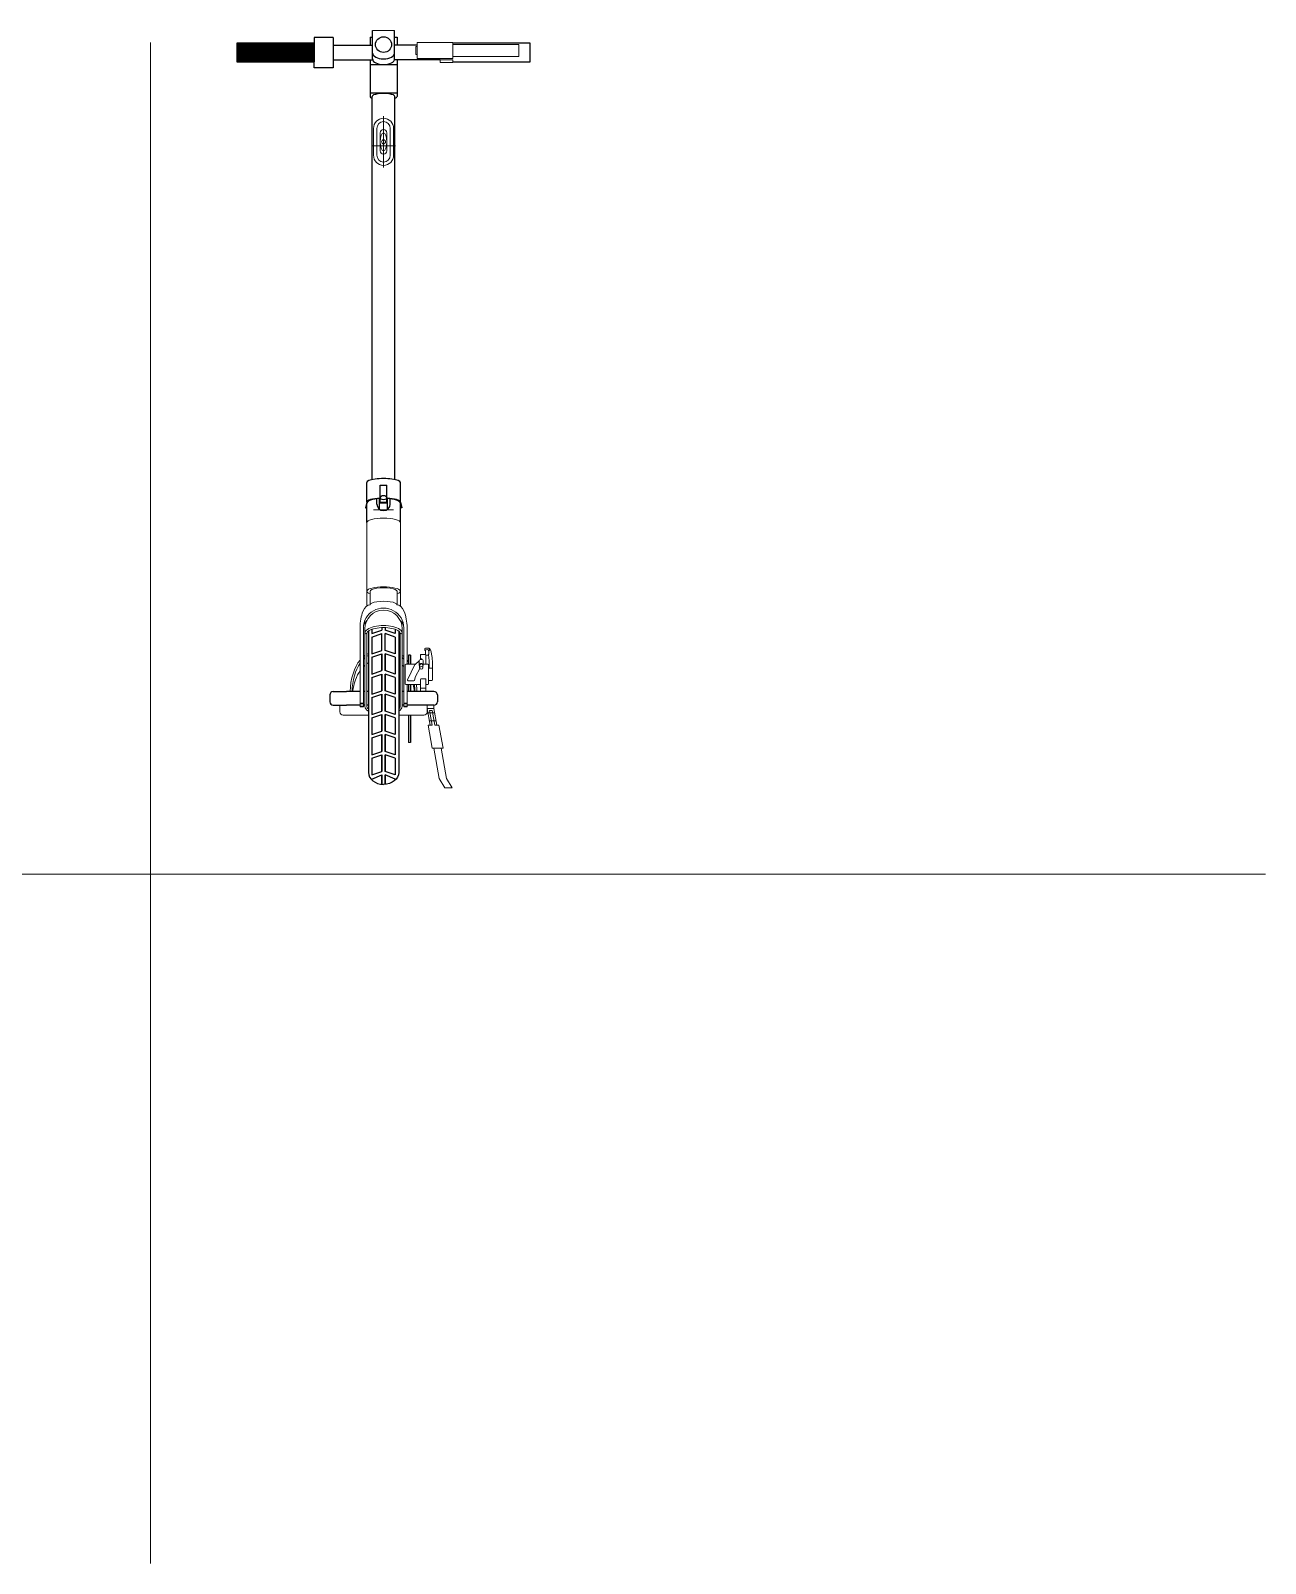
# Model space of a CAD drawing. Header units: millimetres. Extents: x 189 to 3861, y 181 to 2460.
# Drawn here: x 2025 to 3861, y 181 to 2460 of the extents above; entities that cross this region are included whole.
import ezdxf

# ---------------------------------------------------------------- set-up
doc = ezdxf.new("R2010")
doc.units = ezdxf.units.MM
doc.linetypes.add('TRAZOS', pattern=[19.05, 12.7, -6.35])
doc.layers.add('01_Contornos', color=7, linetype='Continuous', lineweight=20)
doc.layers.add('02_Ocultas', color=4, linetype='TRAZOS', lineweight=20)

msp = doc.modelspace()

# ---------------------------------------------------------------- linework, layer by layer
for p, q in [((2446.369, 2441.459), (2331.369, 2441.459)), ((2331.369, 2441.459), (2331.369, 2413.459)), ((2331.369, 2441.459), (2446.369, 2441.459)), ((2331.369, 2440.459), (2446.369, 2440.459)), ((2331.369, 2439.459), (2446.369, 2439.459)), ((2331.369, 2439.459), (2446.369, 2439.459)), ((2331.369, 2438.459), (2446.369, 2438.459)), ((2446.369, 2441.459), (2446.369, 2413.459)), ((2529.369, 2450.159), (2529.369, 2438.459)), ((2529.369, 2450.159), (2532.869, 2450.159)), ((2532.869, 2418.131), (2532.869, 2459.994)), ((2565.869, 2418.131), (2565.869, 2459.994)), ((2565.869, 2450.159), (2569.369, 2450.159)), ((2569.369, 2450.159), (2569.369, 2438.459)), ((2767.369, 2441.459), (2652.369, 2441.459)), ((2767.369, 2413.459), (2767.369, 2441.459)), ((2331.369, 2437.459), (2446.369, 2437.459)), ((2331.369, 2436.459), (2446.369, 2436.459)), ((2331.369, 2435.459), (2446.369, 2435.459)), ((2331.369, 2435.459), (2446.369, 2435.459)), ((2331.369, 2434.459), (2446.369, 2434.459)), ((2331.369, 2433.459), (2446.369, 2433.459)), ((2331.369, 2432.459), (2446.369, 2432.459)), ((2331.369, 2432.459), (2446.369, 2432.459)), ((2331.369, 2431.459), (2446.369, 2431.459)), ((2331.369, 2430.459), (2446.369, 2430.459)), ((2331.369, 2429.459), (2446.369, 2429.459)), ((2331.369, 2428.459), (2446.369, 2428.459)), ((2331.369, 2428.459), (2446.369, 2428.459)), ((2331.369, 2427.459), (2446.369, 2427.459)), ((2331.369, 2426.459), (2446.369, 2426.459)), ((2331.369, 2425.459), (2446.369, 2425.459)), ((2331.369, 2425.459), (2446.369, 2425.459)), ((2331.369, 2424.459), (2446.369, 2424.459)), ((2331.369, 2423.459), (2446.369, 2423.459)), ((2331.369, 2422.459), (2446.369, 2422.459)), ((2331.369, 2421.459), (2446.369, 2421.459)), ((2331.369, 2421.459), (2446.369, 2421.459)), ((2331.369, 2420.459), (2446.369, 2420.459)), ((2331.369, 2419.459), (2446.369, 2419.459)), ((2331.369, 2418.459), (2446.369, 2418.459)), ((2331.369, 2418.459), (2446.369, 2418.459)), ((2331.369, 2417.459), (2446.369, 2417.459)), ((2331.369, 2416.459), (2446.369, 2416.459)), ((2331.369, 2415.459), (2446.369, 2415.459)), ((2529.369, 2416.459), (2529.369, 2362.166)), ((2569.369, 2416.459), (2569.369, 2362.166)), ((2331.369, 2414.459), (2446.369, 2414.459)), ((2331.369, 2413.459), (2446.369, 2413.459)), ((2529.369, 2409.59), (2569.369, 2409.59)), ((2652.369, 2413.459), (2767.369, 2413.459)), ((2529.369, 2367.343), (2569.369, 2367.343)), ((2532.369, 1792.475), (2532.369, 2362.166)), ((2566.369, 1792.475), (2566.369, 2362.166)), ((2524.369, 1759.228), (2524.369, 1788.205)), ((2544.369, 1758.098), (2544.369, 1784.369)), ((2544.369, 1784.369), (2554.369, 1784.369)), ((2554.369, 1758.098), (2554.369, 1784.369)), ((2574.369, 1759.228), (2574.369, 1788.205)), ((2524.369, 1759.228), (2522.369, 1750.475)), ((2524.385, 1728.937), (2524.385, 1757.044)), ((2539.385, 1756.116), (2539.385, 1764.161)), ((2543.353, 1748.411), (2543.353, 1764.58)), ((2544.369, 1758.874), (2554.369, 1758.874)), ((2544.369, 1758.098), (2554.369, 1758.098)), ((2555.385, 1748.388), (2555.385, 1764.58)), ((2559.385, 1756.116), (2559.385, 1764.161)), ((2574.353, 1728.937), (2574.353, 1757.044)), ((2574.369, 1759.228), (2576.369, 1750.475)), ((2522.369, 1750.475), (2524.385, 1750.475)), ((2576.369, 1750.475), (2574.353, 1750.475))]:
    msp.add_line(p, q)
at = {"color": 40, "true_color": 0xf8d731}
for p, q in [((2474.369, 2449.959), (2446.369, 2449.959)), ((2446.369, 2449.959), (2446.369, 2441.459)), ((2474.369, 2449.959), (2474.369, 2404.959)), ((2474.369, 2438.459), (2532.869, 2438.459)), ((2599.369, 2438.459), (2565.869, 2438.459)), ((2474.369, 2416.459), (2533.188, 2416.459)), ((2633.369, 2416.459), (2565.55, 2416.459)), ((2446.369, 2404.959), (2446.369, 2413.459)), ((2474.369, 2404.959), (2446.369, 2404.959)), ((2546.869, 1572.46), (2546.869, 1568.51)), ((2551.869, 1572.46), (2551.869, 1568.51)), ((2526.869, 1567.694), (2526.869, 1357.01)), ((2531.869, 1570.094), (2531.869, 1563.51)), ((2531.869, 1563.51), (2546.869, 1568.51)), ((2531.869, 1558.51), (2546.869, 1563.51)), ((2531.869, 1558.51), (2531.869, 1533.51)), ((2546.869, 1538.51), (2546.869, 1563.51)), ((2566.869, 1563.51), (2551.869, 1568.51)), ((2551.869, 1538.51), (2551.869, 1563.51)), ((2566.869, 1558.51), (2551.869, 1563.51)), ((2566.869, 1570.094), (2566.869, 1563.51)), ((2566.869, 1558.51), (2566.869, 1533.51)), ((2571.869, 1567.695), (2571.869, 1357.01)), ((2531.869, 1533.51), (2546.869, 1538.51)), ((2531.869, 1528.51), (2546.869, 1533.51)), ((2531.869, 1528.51), (2531.869, 1503.51)), ((2546.869, 1533.51), (2546.869, 1508.51)), ((2546.869, 1508.51), (2546.869, 1533.51)), ((2566.869, 1533.51), (2551.869, 1538.51)), ((2551.869, 1533.51), (2551.869, 1508.51)), ((2551.869, 1508.51), (2551.869, 1533.51)), ((2566.869, 1528.51), (2551.869, 1533.51)), ((2566.869, 1528.51), (2566.869, 1503.51)), ((2589.251, 1531.51), (2586.251, 1531.51)), ((2586.251, 1531.51), (2586.251, 1518.089)), ((2589.251, 1531.51), (2589.251, 1518.089)), ((2531.869, 1503.51), (2546.869, 1508.51)), ((2566.869, 1503.51), (2551.869, 1508.51)), ((2531.869, 1498.51), (2546.869, 1503.51)), ((2531.869, 1498.51), (2531.869, 1473.51)), ((2546.869, 1503.51), (2546.869, 1478.51)), ((2546.869, 1478.51), (2546.869, 1503.51)), ((2551.869, 1503.51), (2551.869, 1478.51)), ((2551.869, 1478.51), (2551.869, 1503.51)), ((2566.869, 1498.51), (2551.869, 1503.51)), ((2566.869, 1498.51), (2566.869, 1473.51)), ((2586.251, 1488.088), (2586.251, 1477.357)), ((2589.251, 1488.088), (2589.251, 1477.357)), ((2469.369, 1472.357), (2469.369, 1462.357)), ((2474.369, 1477.357), (2494.369, 1477.357)), ((2514.369, 1477.357), (2494.369, 1477.357)), ((2521.676, 1477.357), (2519.369, 1477.357)), ((2526.869, 1477.357), (2524.676, 1477.357)), ((2531.869, 1473.51), (2546.869, 1478.51)), ((2531.869, 1468.51), (2546.869, 1473.51)), ((2531.869, 1468.51), (2531.869, 1443.51)), ((2546.869, 1473.51), (2546.869, 1448.51)), ((2546.869, 1448.51), (2546.869, 1473.51)), ((2566.869, 1473.51), (2551.869, 1478.51)), ((2551.869, 1473.51), (2551.869, 1448.51)), ((2551.869, 1448.51), (2551.869, 1473.51)), ((2566.869, 1468.51), (2551.869, 1473.51)), ((2566.869, 1468.51), (2566.869, 1443.51)), ((2574.063, 1477.357), (2571.869, 1477.357)), ((2579.369, 1477.357), (2577.062, 1477.357)), ((2604.369, 1477.357), (2584.369, 1477.357)), ((2624.369, 1477.357), (2604.369, 1477.357)), ((2629.369, 1472.357), (2629.369, 1462.357)), ((2474.369, 1457.357), (2494.369, 1457.357)), ((2514.369, 1457.357), (2494.369, 1457.357)), ((2521.676, 1457.357), (2519.369, 1457.357)), ((2526.869, 1457.357), (2524.677, 1457.357)), ((2531.869, 1443.51), (2546.869, 1448.51)), ((2531.869, 1438.51), (2546.869, 1443.51)), ((2531.869, 1438.51), (2531.869, 1413.51)), ((2546.869, 1418.51), (2546.869, 1443.51)), ((2546.869, 1443.51), (2546.869, 1418.51)), ((2546.869, 1418.51), (2546.869, 1443.51)), ((2566.869, 1443.51), (2551.869, 1448.51)), ((2551.869, 1418.51), (2551.869, 1443.51)), ((2551.869, 1443.51), (2551.869, 1418.51)), ((2551.869, 1418.51), (2551.869, 1443.51)), ((2566.869, 1438.51), (2551.869, 1443.51)), ((2566.869, 1438.51), (2566.869, 1413.51)), ((2574.062, 1457.357), (2571.869, 1457.357)), ((2579.369, 1457.357), (2577.062, 1457.357)), ((2604.369, 1457.357), (2584.369, 1457.357)), ((2586.251, 1442.357), (2586.251, 1401.51)), ((2589.251, 1442.357), (2589.251, 1401.51)), ((2624.369, 1457.357), (2604.369, 1457.357)), ((2531.869, 1413.51), (2546.869, 1418.51)), ((2531.869, 1408.51), (2546.869, 1413.51)), ((2546.869, 1388.51), (2546.869, 1413.51)), ((2546.869, 1413.51), (2546.869, 1388.51)), ((2566.869, 1413.51), (2551.869, 1418.51)), ((2551.869, 1388.51), (2551.869, 1413.51)), ((2551.869, 1413.51), (2551.869, 1388.51)), ((2566.869, 1408.51), (2551.869, 1413.51)), ((2531.869, 1408.51), (2531.869, 1383.51)), ((2566.869, 1408.51), (2566.869, 1383.51)), ((2531.869, 1383.51), (2546.869, 1388.51)), ((2531.869, 1378.51), (2546.869, 1383.51)), ((2531.869, 1378.51), (2531.869, 1353.51)), ((2546.869, 1358.51), (2546.869, 1383.51)), ((2546.869, 1383.51), (2546.869, 1358.51)), ((2546.869, 1358.51), (2546.869, 1383.51)), ((2566.869, 1383.51), (2551.869, 1388.51)), ((2551.869, 1358.51), (2551.869, 1383.51)), ((2551.869, 1383.51), (2551.869, 1358.51)), ((2551.869, 1358.51), (2551.869, 1383.51)), ((2566.869, 1378.51), (2551.869, 1383.51)), ((2566.869, 1378.51), (2566.869, 1353.51)), ((2531.869, 1353.51), (2546.869, 1358.51)), ((2531.869, 1347.122), (2546.869, 1353.51)), ((2531.869, 1347.122), (2531.869, 1346.01)), ((2546.869, 1353.51), (2546.869, 1339.618)), ((2546.869, 1353.51), (2546.869, 1339.618)), ((2546.869, 1353.51), (2546.869, 1339.618)), ((2546.869, 1339.618), (2546.869, 1353.51)), ((2566.869, 1353.51), (2551.869, 1358.51)), ((2551.869, 1353.51), (2551.869, 1339.618)), ((2551.869, 1353.51), (2551.869, 1339.618)), ((2551.869, 1353.51), (2551.869, 1339.618)), ((2551.869, 1339.618), (2551.869, 1353.51)), ((2566.869, 1347.122), (2551.869, 1353.51)), ((2566.869, 1347.122), (2566.869, 1346.01))]:
    msp.add_line(p, q, dxfattribs=at)
for centre, start, end in [((2474.369, 1472.357), 90, 180), ((2474.369, 1462.357), 180, 270), ((2624.369, 1472.357), 0, 90), ((2624.369, 1462.357), 270, 0)]:
    msp.add_arc(centre, 5, start, end, dxfattribs=at)
for centre, major_axis, ratio in [((2549.369, 2439.226), (-12, 0), 0.96592583), ((2549.369, 1765.827), (-5, 0), 0.64897208)]:
    msp.add_ellipse(centre, major_axis=major_axis, ratio=ratio)
for centre, major_axis, ratio, start_param, end_param in [((2549.369, 2426.672), (-16.5, 0), 0.51763809, 6.28318531, 9.42477796), ((2549.369, 2418.131), (-16.5, 0), 0.51763809, 6.28318531, 9.42477796), ((2549.369, 2362.166), (-20, 0), 0.25881905, 0, 0.55481103), ((2549.369, 2362.166), (-17, 0), 0.25881905, 3.14159265, 6.28318531), ((2549.369, 2362.166), (-20, 0), 0.25881905, 2.58678162, 3.14159265), ((2549.369, 1788.205), (-25, 0), 0.23293714, 3.14159265, 6.28318531), ((2549.369, 1759.228), (-25, 0), 0.23293714, 4.9137469, 6.28318531), ((2549.369, 1757.044), (-24.984, 0), 0.31077721, 4.91387464, 6.28318531), ((2549.385, 1756.116), (-10, 0), 0.96592583, 0, 3.14159265), ((2549.369, 1765.187), (-5, 0), 0.64897208, 3.24046007, 6.18431789), ((2549.369, 1759.228), (-25, 0), 0.23293714, 3.14159265, 4.51103106), ((2549.369, 1757.044), (-24.984, 0), 0.31077721, 3.14159265, 4.51090332)]:
    msp.add_ellipse(centre, major_axis=major_axis, ratio=ratio, start_param=start_param, end_param=end_param)
msp.add_ellipse((2549.369, 1357.01), major_axis=(-22.5, 0), ratio=0.77777778, start_param=6.28318531, end_param=7.85398163, dxfattribs=at)
at = {"color": 40, "true_color": 0xf8d731, "extrusion": (0, 0, -1)}
msp.add_ellipse((2549.369, 1357.01), major_axis=(22.5, 0), ratio=0.77777778, start_param=6.28318531, end_param=7.85398163, dxfattribs=at)
at = {"layer": '01_Contornos'}
for p, q in [((2202.621, 2442.459), (2202.621, 181.374)), ((2532.869, 2459.994), (2565.869, 2459.994)), ((2564.369, 1747.579), (2534.369, 1747.579)), ((2564.369, 1747.579), (2534.369, 1747.579)), ((188.539, 1205.76), (3860.633, 1205.76))]:
    msp.add_line(p, q, dxfattribs=at)
at = {"layer": '01_Contornos', "color": 40, "true_color": 0xf8d731}
for p, q in [((2599.369, 2418.459), (2599.369, 2442.459)), ((2652.369, 2442.459), (2599.369, 2442.459)), ((2652.369, 2418.459), (2652.369, 2442.459)), ((2652.369, 2441.459), (2652.369, 2418.459)), ((2652.369, 2439.459), (2750.308, 2439.459)), ((2750.308, 2421.459), (2750.308, 2439.459)), ((2597.369, 2436.459), (2599.369, 2436.459)), ((2597.369, 2424.459), (2597.369, 2436.459)), ((2597.369, 2424.459), (2599.369, 2424.459)), ((2599.369, 2418.459), (2652.369, 2418.459)), ((2633.369, 2412.459), (2633.369, 2416.459)), ((2633.369, 2416.459), (2652.369, 2416.459)), ((2652.369, 2421.459), (2750.308, 2421.459)), ((2652.369, 2412.459), (2652.369, 2416.459)), ((2652.369, 2416.459), (2652.369, 2413.459)), ((2633.369, 2412.459), (2652.369, 2412.459)), ((2524.369, 1604.511), (2524.369, 1728.709)), ((2574.369, 1604.511), (2574.369, 1728.709)), ((2529.369, 1606.471), (2529.369, 1626.579)), ((2569.369, 1606.471), (2569.369, 1626.579)), ((2514.369, 1454.825), (2514.369, 1572.193)), ((2519.369, 1572.193), (2519.369, 1454.825)), ((2521.676, 1570.818), (2521.676, 1563.325)), ((2521.676, 1563.325), (2521.676, 1454.999)), ((2524.676, 1564.304), (2524.676, 1477.357)), ((2574.063, 1564.302), (2574.063, 1477.357)), ((2577.062, 1570.818), (2577.062, 1563.325)), ((2577.062, 1563.325), (2577.062, 1477.357)), ((2579.369, 1572.193), (2579.369, 1454.825)), ((2584.369, 1518.089), (2584.369, 1572.193)), ((2586.251, 1531.51), (2589.251, 1531.51)), ((2604.369, 1532.557), (2611.624, 1532.557)), ((2604.369, 1532.557), (2604.369, 1525.172)), ((2604.369, 1525.172), (2604.369, 1531.557)), ((2607.889, 1532.557), (2605.369, 1532.557)), ((2612.369, 1518.089), (2612.369, 1531.739)), ((2617.369, 1541.84), (2616.587, 1541.83)), ((2612.328, 1526.288), (2612.328, 1518.089)), ((2584.369, 1454.825), (2584.369, 1488.088)), ((2586.116, 1493.516), (2594.573, 1493.516)), ((2595.546, 1494.283), (2596.839, 1499.674)), ((2604.369, 1490.137), (2604.369, 1495.445)), ((2604.369, 1482.357), (2612.369, 1482.357)), ((2605.369, 1496.445), (2611.369, 1496.445)), ((2612.369, 1477.357), (2612.369, 1495.445)), ((2474.369, 1477.357), (2494.369, 1477.357)), ((2514.369, 1460.26), (2519.369, 1460.26)), ((2514.369, 1459.224), (2519.369, 1459.224)), ((2524.677, 1454.902), (2524.676, 1477.357)), ((2574.062, 1454.999), (2574.062, 1477.357)), ((2577.062, 1454.999), (2577.062, 1477.357)), ((2579.369, 1460.26), (2584.369, 1460.26)), ((2579.369, 1459.224), (2584.369, 1459.224)), ((2604.369, 1477.357), (2612.369, 1477.357)), ((2484.369, 1447.357), (2484.369, 1457.357)), ((2526.869, 1442.357), (2489.369, 1442.357)), ((2514.369, 1455.86), (2519.369, 1455.86)), ((2514.369, 1454.825), (2519.369, 1454.825)), ((2609.369, 1442.357), (2571.869, 1442.357)), ((2579.369, 1455.86), (2584.369, 1455.86)), ((2579.369, 1454.825), (2584.369, 1454.825)), ((2614.369, 1457.357), (2614.369, 1447.357)), ((2624.369, 1452.357), (2614.369, 1452.357)), ((2614.369, 1452.357), (2618.777, 1427.357)), ((2618.515, 1445.857), (2615.515, 1445.857)), ((2621.777, 1427.357), (2617.898, 1449.357)), ((2617.898, 1449.357), (2621.898, 1449.357)), ((2625.777, 1427.357), (2621.898, 1449.357)), ((2625.515, 1445.857), (2622.515, 1445.857)), ((2624.369, 1457.357), (2624.369, 1452.357)), ((2624.369, 1452.357), (2628.777, 1427.357)), ((2621.777, 1427.357), (2615.777, 1427.357)), ((2615.777, 1427.357), (2621.772, 1393.357)), ((2620.631, 1433.857), (2617.631, 1433.857)), ((2618.277, 1427.357), (2621.777, 1427.357)), ((2627.631, 1433.857), (2624.631, 1433.857)), ((2625.777, 1427.357), (2631.777, 1427.357)), ((2629.277, 1427.357), (2625.777, 1427.357)), ((2631.777, 1427.357), (2637.772, 1393.357)), ((2586.251, 1401.51), (2589.251, 1401.51)), ((2621.772, 1393.357), (2637.772, 1393.357)), ((2624.272, 1393.357), (2632.207, 1348.357)), ((2635.272, 1393.357), (2643.207, 1348.357)), ((2632.207, 1348.357), (2640.29, 1334.357)), ((2643.207, 1348.357), (2651.29, 1334.357)), ((2640.29, 1334.357), (2651.29, 1334.357))]:
    msp.add_line(p, q, dxfattribs=at)
at = {"layer": '01_Contornos', "color": 244, "ltscale": 0.3, "true_color": 0x991b1e}
for p, q in [((2549.369, 2294.706), (2549.369, 2332.706)), ((2531.369, 2288.726), (2549.369, 2288.726)), ((2549.369, 2294.706), (2549.369, 2256.706)), ((2549.369, 2288.726), (2567.369, 2288.726))]:
    msp.add_line(p, q, dxfattribs=at)
at = {"layer": '01_Contornos', "color": 244, "true_color": 0x991b1e}
for p, q in [((2534.369, 2314.706), (2534.369, 2274.706)), ((2539.369, 2314.706), (2539.369, 2274.706)), ((2544.369, 2307.887), (2544.369, 2281.526)), ((2554.369, 2281.526), (2554.369, 2307.887)), ((2559.369, 2274.706), (2559.369, 2314.706)), ((2564.369, 2274.706), (2564.369, 2314.706))]:
    msp.add_line(p, q, dxfattribs=at)
at = {"layer": '01_Contornos', "color": 40, "lineweight": 20, "ltscale": 0.05, "true_color": 0xf8d731}
for p, q in [((2607.889, 1532.557), (2611.328, 1532.557)), ((2610.587, 1540.83), (2610.587, 1538.979)), ((2611.587, 1541.83), (2616.587, 1541.83)), ((2611.587, 1537.979), (2611.587, 1532.81)), ((2611.587, 1537.979), (2611.587, 1537.979)), ((2612.328, 1531.557), (2612.328, 1526.288)), ((2616.587, 1537.979), (2616.587, 1532.81)), ((2616.587, 1537.979), (2616.587, 1532.81)), ((2616.587, 1537.979), (2616.587, 1537.979)), ((2617.587, 1540.83), (2617.587, 1538.979)), ((2581.369, 1517.089), (2581.369, 1489.088)), ((2582.369, 1518.089), (2596.502, 1518.089)), ((2595.898, 1517.468), (2585.212, 1494.944)), ((2602.446, 1523.007), (2596.164, 1517.81)), ((2603.396, 1511.517), (2596.938, 1499.928)), ((2602.431, 1522.742), (2602.431, 1516.776)), ((2602.931, 1516.276), (2602.931, 1512.776)), ((2602.931, 1515.34), (2602.931, 1512.776)), ((2604.431, 1525.374), (2604.431, 1525.192)), ((2606.43, 1525.34), (2606.431, 1525.34)), ((2606.431, 1525.374), (2606.431, 1525.192)), ((2607.931, 1516.276), (2607.931, 1512.776)), ((2608.431, 1522.742), (2608.431, 1516.776)), ((2608.431, 1518.089), (2615.369, 1518.089)), ((2616.369, 1517.089), (2616.369, 1489.088)), ((2616.369, 1512.077), (2621.369, 1512.077)), ((2622.369, 1511.077), (2622.369, 1495.077)), ((2582.369, 1488.088), (2593.908, 1488.088)), ((2593.908, 1488.088), (2604.369, 1488.088)), ((2604.369, 1490.137), (2604.369, 1477.357)), ((2612.369, 1490.137), (2612.369, 1478.357)), ((2612.369, 1488.088), (2615.369, 1488.088)), ((2616.369, 1494.077), (2621.369, 1494.077)), ((2605.369, 1477.357), (2611.369, 1477.357))]:
    msp.add_line(p, q, dxfattribs=at)
at = {"layer": '01_Contornos', "color": 244, "true_color": 0x991b1e}
msp.add_circle((2549.369, 2294.706), 3, dxfattribs=at)
for centre, radius, start, end in [((2549.369, 2314.706), 15, 0, 180), ((2549.369, 2314.706), 10, 0, 180), ((2549.369, 2307.887), 5, 0, 180), ((2549.369, 2281.526), 5, 180, 0), ((2549.369, 2274.706), 15, 180, 0), ((2549.369, 2274.706), 10, 180, 0)]:
    msp.add_arc(centre, radius, start, end, dxfattribs=at)
at = {"layer": '01_Contornos'}
for start, end in [(177.032826, 189.467244), (350.532756, 2.967174)]:
    msp.add_arc((2549.369, 1733.885), 25, start, end, dxfattribs=at)
at = {"layer": '01_Contornos', "color": 40, "true_color": 0xf8d731}
for centre, radius, start, end in [((2549.369, 1570.818), 27.693, 0, 180), ((2605.369, 1531.557), 1, 90, 180), ((2594.573, 1494.516), 1, 270, 346.510679), ((2597.812, 1499.441), 1, 150.871265, 166.510679), ((2605.369, 1495.445), 1, 90, 180), ((2611.369, 1495.445), 1, 0, 90), ((2489.369, 1447.357), 5, 180, 270), ((2609.369, 1447.357), 5, 270, 0)]:
    msp.add_arc(centre, radius, start, end, dxfattribs=at)
at = {"layer": '01_Contornos', "color": 40, "lineweight": 20, "ltscale": 0.05, "true_color": 0xf8d731}
for centre, start, end in [((2611.587, 1540.83), 90, 180), ((2611.587, 1538.979), 180, 270), ((2611.328, 1531.557), 71.740773, 90), ((2611.328, 1531.557), 0, 12.764448), ((2616.587, 1540.83), 0, 90), ((2616.587, 1538.979), 270, 0), ((2582.369, 1517.089), 90, 180), ((2596.802, 1517.039), 129.603413, 154.618746), ((2615.369, 1517.089), 0, 90), ((2621.369, 1511.077), 0, 90), ((2582.369, 1489.088), 180, 270), ((2586.116, 1494.516), 154.618746, 270), ((2615.369, 1489.088), 270, 0), ((2621.369, 1495.077), 270, 0), ((2605.369, 1478.357), 180, 270), ((2611.369, 1478.357), 270, 0)]:
    msp.add_arc(centre, 1, start, end, dxfattribs=at)
at = {"layer": '01_Contornos', "color": 244, "true_color": 0x991b1e}
msp.add_ellipse((2549.369, 2294.706), major_axis=(0, 13.606), ratio=0.36749039, dxfattribs=at)
at = {"layer": '01_Contornos', "color": 40, "true_color": 0xf8d731}
for centre, major_axis, ratio, start_param, end_param in [((2549.369, 1728.709), (25, 0), 0.25881905, 0, 3.14159265), ((2549.369, 1626.579), (-25, 0), 0.25881905, 2.49809154, 6.92668642), ((2549.369, 1626.579), (-20, 0), 0.25881905, 3.14159265, 6.28318531), ((2529.369, 1572.193), (0, -34.278), 0.4376024, 3.14159265, 4.71238898), ((2549.369, 1572.193), (-30, 0), 0.98153699, 3.14159265, 6.28318531), ((2549.369, 1606.471), (-20, 0), 0.25881905, 3.14159265, 6.28318531), ((2549.369, 1572.193), (-30, 0), 0.64904958, 5.68506694, 6.28318531), ((2549.369, 1564.325), (-27.693, 0), 0.40361006, 3.14159265, 6.28318531), ((2549.369, 1564.325), (-24.693, 0), 0.33114493, 3.14159265, 6.28318531), ((2549.369, 1572.193), (-30, 0), 0.64904958, 9.42477796, 10.02289633), ((2549.369, 1567.658), (40, 0), 0.11338956, 3.94768428, 3.94769795), ((2523.176, 1564.325), (-1.5, 0), 0.66666667, 0, 3.14159265), ((2549.369, 1567.658), (40, 0), 0.11338956, 4.045751, 4.04704164), ((2575.562, 1564.325), (-1.5, 0), 0.66684098, 0, 3.14159265), ((2549.369, 1567.658), (40, 0), 0.11338956, 5.37776336, 5.3790508), ((2549.369, 1567.658), (40, 0), 0.11338956, 5.47708001, 5.47709368), ((2534.362, 1472.357), (0, -63.25), 0.55323666, 3.51256206, 3.58436788), ((2534.362, 1472.357), (0, 60.517), 0.52867325, 0.40769905, 0.48771357), ((2534.362, 1472.357), (0, -63.25), 0.55323666, 3.3573804, 3.42205094), ((2534.362, 1472.357), (0, 60.517), 0.52867325, 0.23638139, 0.30756646), ((2534.362, 1472.357), (0, -63.25), 0.55323666, 3.74972608, 4.63325563), ((2534.362, 1472.357), (0, 60.517), 0.52867325, 0.67498804, 1.4880806), ((2534.362, 1462.357), (0, 59.263), 0.53985998, 0.67498804, 1.31490365), ((2534.362, 1462.357), (0, 59.263), 0.53985998, 0.40769905, 0.48771357), ((2534.362, 1462.357), (0, 59.263), 0.53985998, 0.23638139, 0.30756646), ((2549.369, 1454.999), (27.693, 0), 0.40361006, 3.14159265, 3.76399386), ((2549.369, 1454.999), (24.693, 0), 0.33114493, 3.14159265, 3.56629696), ((2549.369, 1454.999), (27.693, 0), 0.40361006, 5.6607841, 6.28318531), ((2549.369, 1454.999), (24.693, 0), 0.33114493, 5.85855808, 6.28318531)]:
    msp.add_ellipse(centre, major_axis=major_axis, ratio=ratio, start_param=start_param, end_param=end_param, dxfattribs=at)
at = {"layer": '01_Contornos', "color": 40, "true_color": 0xf8d731, "extrusion": (0, 0, -1)}
for centre, major_axis, ratio, start_param, end_param in [((2569.369, 1572.193), (0, -34.278), 0.4376024, 3.14159265, 4.71238898), ((2564.362, 1472.357), (0, -63.25), 0.55323666, 3.35782014, 3.42252326), ((2564.362, 1472.357), (0, 60.517), 0.52867325, 0.23686464, 0.30808731), ((2564.362, 1472.357), (0, -63.25), 0.55323666, 3.51302297, 3.58484329), ((2564.362, 1472.357), (0, 60.517), 0.52867325, 0.40821083, 0.48824542), ((2564.362, 1462.357), (0, 59.263), 0.53985998, 0.23686464, 0.30808731), ((2564.362, 1462.357), (0, 59.263), 0.53985998, 0.40821083, 0.48824542), ((2564.362, 1472.357), (0, -63.25), 0.55323666, 3.75024953, 3.81743983), ((2564.362, 1472.357), (0, 60.517), 0.52867325, 0.67558992, 0.71407609), ((2564.362, 1462.357), (0, 59.263), 0.53985998, 1.12165928, 1.31490365), ((2564.362, 1472.357), (0, 60.517), 0.52867325, 1.30782756, 1.4880806), ((2564.362, 1472.357), (0, -63.25), 0.55323666, 4.46103646, 4.63325563)]:
    msp.add_ellipse(centre, major_axis=major_axis, ratio=ratio, start_param=start_param, end_param=end_param, dxfattribs=at)
at = {"layer": '01_Contornos', "color": 40, "lineweight": 20, "ltscale": 0.05, "true_color": 0xf8d731}
for centre, major_axis, ratio, start_param, end_param in [((2614.087, 1537.979), (2.5, 0), 0.75087003, 0, 3.14159265), ((2614.087, 1532.81), (-2.5, 0), 0.58946507, 0, 3.14159265), ((2614.326, 1511.077), (0, 26.997), 0.11271771, 4.74943866, 5.60270545), ((2617.369, 1511.077), (0, 30.763), 0.16253335, 4.71238898, 6.28318531), ((2605.431, 1516.776), (3, 0), 0.8660254, 5.69749976, 10.0104635), ((2605.431, 1522.742), (3, 0), 0.8660254, 6.28318531, 9.42477796), ((2605.431, 1516.276), (2.5, 0), 0.8660254, 6.28318531, 9.42477796), ((2605.431, 1525.374), (-1, 0), 0.8660254, 3.10290316, 6.28318531)]:
    msp.add_ellipse(centre, major_axis=major_axis, ratio=ratio, start_param=start_param, end_param=end_param, dxfattribs=at)
msp.add_ellipse((2605.431, 1512.776), major_axis=(2.5, 0), ratio=0.8660254, dxfattribs=at)
at = {"layer": '02_Ocultas', "color": 40, "true_color": 0xf8d731}
for p, q in [((2622.515, 1445.857), (2618.515, 1445.857)), ((2624.631, 1433.857), (2620.631, 1433.857))]:
    msp.add_line(p, q, dxfattribs=at)

doc.saveas('drawing.dxf')
